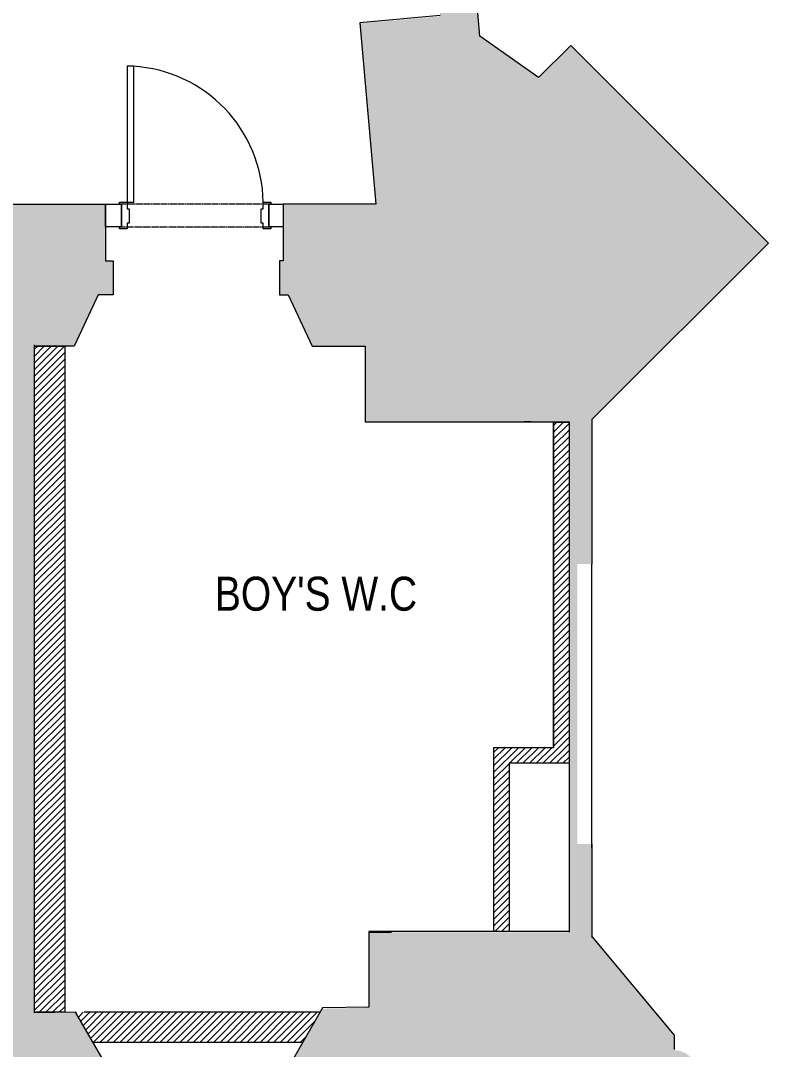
# Model space of a CAD drawing. Header units: inches. Extents: x 891 to 14187, y -1169 to 3232.
# Drawn here: x 1848.4 to 2046.3, y 2457 to 2729.4 of the extents above; entities that cross this region are included whole.
import ezdxf

# ---------------------------------------------------------------- set-up
doc = ezdxf.new("R2010")
doc.units = ezdxf.units.IN
doc.header["$MEASUREMENT"] = 0
doc.linetypes.add('IMPORT-IMPORT-HIDDEN2', pattern=[0.1875, 0.125, -0.0625])
for name, color, linetype, lineweight in [('A-ANNO-RM TAG', 7, 'Continuous', 9), ('A-DETL-MEDM', 33, 'Continuous', 20), ('A-DOOR', 7, 'Continuous', 9), ('A-DOOR-HEAD', 7, 'IMPORT-IMPORT-HIDDEN2', 9), ('A-Hatch', 7, 'Continuous', 9), ('A-HATCH-1HR', 7, 'Continuous', 9), ('A-WALL-INT NEW', 7, 'Continuous', 9), ('EX-EXT-CORE', 7, 'Continuous', 9), ('EX-Int Wall', 7, 'Continuous', 9)]:
    doc.layers.add(name, color=color, linetype=linetype, lineweight=lineweight)
doc.styles.add('Arial Narrow', font='ARIALN.TTF', dxfattribs={"height": 8.999982})

msp = doc.modelspace()

# ---------------------------------------------------------------- hatches: boundary and pattern name
at = {"layer": 'A-Hatch'}
for points in [[(1961.48, 2622.99), (1999.65, 2623.18), (1999.65, 2623.62), (2046.32, 2670.29), (1994, 2722.62), (1985.51, 2714.13), (1969.95, 2725.03), (1968.99, 2736.02), (1959.02, 2735.15), (1959.43, 2730.49), (1938.21, 2728.63), (1942.41, 2680.58), (1917.89, 2680.58), (1917.89, 2665.58), (1916.89, 2665.58), (1916.89, 2656.58), (1919.22, 2656.58), (1925.56, 2642.99), (1939.56, 2642.99), (1939.56, 2622.99)], [(1993.56, 2487.99), (1999.65, 2487.99), (1999.65, 2511.36), (1995.71, 2511.36), (1995.71, 2585.49), (1999.65, 2585.49), (1999.65, 2623.18), (1993.56, 2623.18), (1993.56, 2493.19)], [(1978.14, 2399.19), (2004.14, 2399.19), (2004.14, 2416.19), (2021.51, 2441.05), (2021.51, 2444.77), (2023.2, 2445.03), (2024.75, 2445.76), (2025.89, 2446.71), (2026.82, 2448.05), (2027.3, 2449.43), (2027.42, 2450.1), (2027.45, 2451.23), (2027.24, 2452.32), (2026.81, 2453.5), (2025.89, 2454.83), (2024.51, 2455.93), (2022.93, 2456.56), (2021.51, 2456.77), (2021.51, 2460.58), (1999.65, 2486.62), (1999.65, 2487.99), (1940.56, 2487.99), (1940.56, 2467.99), (1928.33, 2467.78), (1925.27, 2462.47), (1924.36, 2461.1), (1924.17, 2460.57), (1918.47, 2450.69), (1918.47, 2425.69), (1953.03, 2425.69), (1978.14, 2411.19)]]:
    msp.add_hatch(color=9, dxfattribs=at).paths.add_polyline_path(points)
h = msp.add_hatch(color=9, dxfattribs=at)
h.paths.add_polyline_path([(1647.05, 2024.01), (1652.92, 2024.01), (1652.92, 2070.01), (1668.92, 2070.01), (1687.05, 2078.47), (1687.05, 2062.47), (1692.05, 2062.47), (1692.05, 2106.67), (1697.06, 2101.96), (1716.69, 2123.33), (1692.05, 2146.98), (1692.05, 2313.42), (1719.86, 2339.63), (1711.65, 2362.19), (1701.36, 2374.44), (1680.7, 2355.18), (1680.7, 2646.54), (1710.54, 2646.54), (1710.54, 2663.78), (1685.41, 2663.78), (1685.41, 2720.12), (1655.05, 2720.12), (1655.05, 2667.06), (1631.05, 2667.06), (1631.05, 2643.06), (1655.05, 2643.06), (1655.05, 2373.8), (1630.65, 2373.8), (1630.65, 2347.8), (1647.05, 2347.8), (1647.05, 2080.3), (1630.65, 2080.3), (1630.65, 2060.3), (1647.05, 2060.3)])
h.paths.add_polyline_path([(1805.65, 2419.83), (1814.03, 2428.2), (1814.03, 2425.89), (1872.16, 2425.89), (1872.16, 2450.89), (1862.94, 2466.86), (1852.07, 2466.68), (1852.07, 2643.18), (1862.55, 2643.18), (1868.89, 2656.78), (1872.89, 2656.78), (1872.89, 2665.78), (1870.89, 2665.78), (1870.89, 2680.78), (1844.41, 2680.78), (1844.41, 2704.78), (1782.41, 2704.78), (1782.41, 2663.78), (1756.54, 2663.78), (1756.54, 2646.54), (1802.58, 2646.54), (1802.58, 2468.79), (1772.51, 2440.76), (1785.24, 2428.04), (1799.97, 2422.12)])

# ---------------------------------------------------------------- linework, layer by layer
at = {"layer": 'A-DETL-MEDM', "color": 135}
msp.add_line((1999.5, 2585.43), (1999.5, 2510.43), dxfattribs=at)
at = {"layer": 'A-DOOR', "color": 8}
for points in [[(1878.34, 2681.28), (1878.34, 2717.28), (1876.59, 2717.28), (1876.59, 2681.28)], [(1874.59, 2674.78), (1875.09, 2674.78), (1875.09, 2680.78), (1874.59, 2680.78), (1874.59, 2681.28), (1876.59, 2681.28), (1876.59, 2679.53), (1877.1, 2679.53), (1877.1, 2675.78), (1876.59, 2675.78), (1876.59, 2674.28), (1874.59, 2674.28)], [(1912.59, 2681.28), (1914.59, 2681.28), (1914.59, 2680.78), (1914.09, 2680.78), (1914.09, 2674.78), (1914.59, 2674.78), (1914.59, 2674.28), (1912.59, 2674.28), (1912.59, 2675.78), (1912.08, 2675.78), (1912.08, 2679.53), (1912.59, 2679.53)]]:
    msp.add_lwpolyline(points, close=True, dxfattribs=at)
at = {"layer": 'A-DOOR', "color": 55, "lineweight": 13}
msp.add_lwpolyline([(1878.34, 2681.28), (1878.34, 2717.28), (1876.59, 2717.28), (1876.59, 2681.28)], close=True, dxfattribs=at)
at = {"layer": 'A-DOOR', "color": 8}
msp.add_arc((1876.1, 2680.83), 36.5, 0.7047, 86.8701, dxfattribs=at)
at = {"layer": 'A-DOOR-HEAD', "color": 8}
msp.add_lwpolyline([(1914.09, 2674.78), (1914.09, 2680.78), (1875.09, 2680.78), (1875.09, 2674.78)], close=True, dxfattribs=at)
at = {"layer": 'A-HATCH-1HR', "color": 8}
for p, q in [((1852.07, 2642.34), (1852.92, 2643.18)), ((1852.07, 2640.57), (1854.68, 2643.18)), ((1852.07, 2638.8), (1856.45, 2643.18)), ((1852.07, 2637.04), (1858.22, 2643.18)), ((1852.07, 2635.27), (1859.99, 2643.18)), ((1852.07, 2633.5), (1860.07, 2641.5)), ((1852.07, 2631.73), (1860.07, 2639.73)), ((1852.07, 2629.96), (1860.07, 2637.96)), ((1852.07, 2628.2), (1860.07, 2636.2)), ((1852.07, 2626.43), (1860.07, 2634.43)), ((1852.07, 2624.66), (1860.07, 2632.66)), ((1852.07, 2622.89), (1860.07, 2630.89)), ((1852.07, 2621.13), (1860.07, 2629.13)), ((1852.07, 2619.36), (1860.07, 2627.36)), ((1852.07, 2617.59), (1860.07, 2625.59)), ((1852.07, 2615.82), (1860.07, 2623.82)), ((1852.07, 2614.05), (1860.07, 2622.05)), ((1989.43, 2622.14), (1990.35, 2623.06)), ((1989.43, 2620.38), (1992.08, 2623.02)), ((1989.43, 2618.61), (1993.56, 2622.73)), ((1989.43, 2616.84), (1993.56, 2620.97)), ((1852.07, 2612.29), (1860.07, 2620.29)), ((1852.07, 2610.52), (1860.07, 2618.52)), ((1989.43, 2615.07), (1993.56, 2619.2)), ((1852.07, 2608.75), (1860.07, 2616.75)), ((1989.43, 2613.31), (1993.56, 2617.43)), ((1989.43, 2611.54), (1993.56, 2615.66)), ((1852.07, 2606.98), (1860.07, 2614.98)), ((1852.07, 2605.22), (1860.07, 2613.22)), ((1989.43, 2609.77), (1993.56, 2613.9)), ((1852.07, 2603.45), (1860.07, 2611.45)), ((1989.43, 2608), (1993.56, 2612.13)), ((1989.43, 2606.23), (1993.56, 2610.36)), ((1852.07, 2601.68), (1860.07, 2609.68)), ((1852.07, 2599.91), (1860.07, 2607.91)), ((1989.43, 2604.47), (1993.56, 2608.59)), ((1852.07, 2598.14), (1860.07, 2606.14)), ((1852.07, 2596.38), (1860.07, 2604.38)), ((1989.43, 2602.7), (1993.56, 2606.82)), ((1989.43, 2600.93), (1993.56, 2605.06)), ((1852.07, 2594.61), (1860.07, 2602.61)), ((1989.43, 2599.16), (1993.56, 2603.29)), ((1852.07, 2592.84), (1860.07, 2600.84)), ((1852.07, 2591.07), (1860.07, 2599.07)), ((1989.43, 2597.4), (1993.56, 2601.52)), ((1989.43, 2595.63), (1993.56, 2599.75)), ((1852.07, 2589.31), (1860.07, 2597.31)), ((1989.43, 2593.86), (1993.56, 2597.99)), ((1989.43, 2592.09), (1993.56, 2596.22)), ((1852.07, 2587.54), (1860.07, 2595.54)), ((1852.07, 2585.77), (1860.07, 2593.77)), ((1989.43, 2590.32), (1993.56, 2594.45)), ((1852.07, 2584), (1860.07, 2592)), ((1989.43, 2588.56), (1993.56, 2592.68)), ((1989.43, 2586.79), (1993.56, 2590.91)), ((1852.07, 2582.24), (1860.07, 2590.24)), ((1852.07, 2580.47), (1860.07, 2588.47)), ((1989.43, 2585.02), (1993.56, 2589.15)), ((1852.07, 2578.7), (1860.07, 2586.7)), ((1989.43, 2583.25), (1993.56, 2587.38)), ((1989.43, 2581.49), (1993.56, 2585.61)), ((1852.07, 2576.93), (1860.07, 2584.93)), ((1852.07, 2575.16), (1860.07, 2583.16)), ((1989.43, 2579.72), (1993.56, 2583.84)), ((1852.07, 2573.4), (1860.07, 2581.4)), ((1989.43, 2577.95), (1993.56, 2582.08)), ((1989.43, 2576.18), (1993.56, 2580.31)), ((1852.07, 2571.63), (1860.07, 2579.63)), ((1852.07, 2569.86), (1860.07, 2577.86)), ((1989.43, 2574.42), (1993.56, 2578.54)), ((1852.07, 2568.09), (1860.07, 2576.09)), ((1989.43, 2572.65), (1993.56, 2576.77)), ((1989.43, 2570.88), (1993.56, 2575)), ((1852.07, 2566.33), (1860.07, 2574.33)), ((1852.07, 2564.56), (1860.07, 2572.56)), ((1989.43, 2569.11), (1993.56, 2573.24)), ((1852.07, 2562.79), (1860.07, 2570.79)), ((1852.07, 2561.02), (1860.07, 2569.02)), ((1989.43, 2567.34), (1993.56, 2571.47)), ((1989.43, 2565.58), (1993.56, 2569.7)), ((1852.07, 2559.25), (1860.07, 2567.25)), ((1989.43, 2563.81), (1993.56, 2567.93)), ((1852.07, 2557.49), (1860.07, 2565.49)), ((1852.07, 2555.72), (1860.07, 2563.72)), ((1989.43, 2562.04), (1993.56, 2566.17)), ((1989.43, 2560.27), (1993.56, 2564.4)), ((1852.07, 2553.95), (1860.07, 2561.95)), ((1989.43, 2558.51), (1993.56, 2562.63)), ((1989.43, 2556.74), (1993.56, 2560.86)), ((1852.07, 2552.18), (1860.07, 2560.18)), ((1852.07, 2550.42), (1860.07, 2558.42)), ((1989.43, 2554.97), (1993.56, 2559.09)), ((1852.07, 2548.65), (1860.07, 2556.65)), ((1989.43, 2553.2), (1993.56, 2557.33)), ((1989.43, 2551.43), (1993.56, 2555.56)), ((1852.07, 2546.88), (1860.07, 2554.88)), ((1852.07, 2545.11), (1860.07, 2553.11)), ((1989.43, 2549.67), (1993.56, 2553.79)), ((1852.07, 2543.34), (1860.07, 2551.34)), ((1989.43, 2547.9), (1993.56, 2552.02)), ((1989.43, 2546.13), (1993.56, 2550.26)), ((1852.07, 2541.58), (1860.07, 2549.58)), ((1852.07, 2539.81), (1860.07, 2547.81)), ((1989.43, 2544.36), (1993.56, 2548.49)), ((1852.07, 2538.04), (1860.07, 2546.04)), ((1989.43, 2542.6), (1993.56, 2546.72)), ((1989.43, 2540.83), (1993.56, 2544.95)), ((1852.07, 2536.27), (1860.07, 2544.27)), ((1852.07, 2534.51), (1860.07, 2542.51)), ((1989.43, 2539.06), (1993.56, 2543.18)), ((1852.07, 2532.74), (1860.07, 2540.74)), ((1852.07, 2530.97), (1860.07, 2538.97)), ((1989.43, 2537.29), (1993.56, 2541.42)), ((1990.77, 2536.86), (1993.56, 2539.65)), ((1852.07, 2529.2), (1860.07, 2537.2)), ((1973.56, 2535.56), (1974.86, 2536.86)), ((1973.56, 2533.79), (1976.63, 2536.86)), ((1973.56, 2532.02), (1978.4, 2536.86)), ((1973.56, 2530.26), (1980.16, 2536.86)), ((1977.81, 2532.74), (1981.93, 2536.86)), ((1979.58, 2532.74), (1983.7, 2536.86)), ((1981.34, 2532.74), (1985.47, 2536.86)), ((1983.11, 2532.74), (1987.24, 2536.86)), ((1984.88, 2532.74), (1989, 2536.86)), ((1986.65, 2532.74), (1990.77, 2536.86)), ((1988.41, 2532.74), (1992.54, 2536.86)), ((1992.54, 2536.86), (1993.56, 2537.88)), ((1852.07, 2527.43), (1860.07, 2535.43)), ((1852.07, 2525.67), (1860.07, 2533.67)), ((1990.18, 2532.74), (1993.56, 2536.11)), ((1991.95, 2532.74), (1993.56, 2534.35)), ((1852.07, 2523.9), (1860.07, 2531.9)), ((1973.56, 2528.49), (1977.68, 2532.61)), ((1973.56, 2526.72), (1977.68, 2530.85)), ((1852.07, 2522.13), (1860.07, 2530.13)), ((1852.07, 2520.36), (1860.07, 2528.36)), ((1973.56, 2524.95), (1977.68, 2529.08)), ((1852.07, 2518.6), (1860.07, 2526.6)), ((1973.56, 2523.18), (1977.68, 2527.31)), ((1973.56, 2521.42), (1977.68, 2525.54)), ((1852.07, 2516.83), (1860.07, 2524.83)), ((1852.07, 2515.06), (1860.07, 2523.06)), ((1973.56, 2519.65), (1977.68, 2523.77)), ((1852.07, 2513.29), (1860.07, 2521.29)), ((1973.56, 2517.88), (1977.68, 2522.01)), ((1973.56, 2516.11), (1977.68, 2520.24)), ((1852.07, 2511.52), (1860.07, 2519.52)), ((1852.07, 2509.76), (1860.07, 2517.76)), ((1973.56, 2514.35), (1977.68, 2518.47)), ((1852.07, 2507.99), (1860.07, 2515.99)), ((1973.56, 2512.58), (1977.68, 2516.7)), ((1973.56, 2510.81), (1977.68, 2514.94)), ((1852.07, 2506.22), (1860.07, 2514.22)), ((1852.07, 2504.45), (1860.07, 2512.45)), ((1973.56, 2509.04), (1977.68, 2513.17)), ((1852.07, 2502.69), (1860.07, 2510.69)), ((1973.56, 2507.27), (1977.68, 2511.4)), ((1973.56, 2505.51), (1977.68, 2509.63)), ((1852.07, 2500.92), (1860.07, 2508.92)), ((1852.07, 2499.15), (1860.07, 2507.15)), ((1973.56, 2503.74), (1977.68, 2507.86)), ((1852.07, 2497.38), (1860.07, 2505.38)), ((1852.07, 2495.61), (1860.07, 2503.61)), ((1973.56, 2501.97), (1977.68, 2506.1)), ((1973.56, 2500.2), (1977.68, 2504.33)), ((1852.07, 2493.85), (1860.07, 2501.85)), ((1973.56, 2498.44), (1977.68, 2502.56)), ((1852.07, 2492.08), (1860.07, 2500.08)), ((1852.07, 2490.31), (1860.07, 2498.31)), ((1973.56, 2496.67), (1977.68, 2500.79)), ((1973.56, 2494.9), (1977.68, 2499.03)), ((1852.07, 2488.54), (1860.07, 2496.54)), ((1973.56, 2493.13), (1977.68, 2497.26)), ((1973.56, 2491.36), (1977.68, 2495.49)), ((1852.07, 2486.78), (1860.07, 2494.78)), ((1852.07, 2485.01), (1860.07, 2493.01)), ((1973.56, 2489.6), (1977.68, 2493.72)), ((1852.07, 2483.24), (1860.07, 2491.24)), ((1973.91, 2488.18), (1977.68, 2491.95)), ((1975.68, 2488.18), (1977.68, 2490.19)), ((1852.07, 2481.47), (1860.07, 2489.47)), ((1852.07, 2479.7), (1860.07, 2487.7)), ((1977.45, 2488.18), (1977.68, 2488.42)), ((1852.07, 2477.94), (1860.07, 2485.94)), ((1852.07, 2476.17), (1860.07, 2484.17)), ((1852.07, 2474.4), (1860.07, 2482.4)), ((1852.07, 2472.63), (1860.07, 2480.63)), ((1852.07, 2470.87), (1860.07, 2478.87)), ((1852.07, 2469.1), (1860.07, 2477.1)), ((1852.07, 2467.33), (1860.07, 2475.33)), ((1853.32, 2466.81), (1860.07, 2473.56)), ((1855.09, 2466.81), (1860.07, 2471.79)), ((1856.86, 2466.81), (1860.07, 2470.03)), ((1858.62, 2466.81), (1860.07, 2468.26)), ((1863.06, 2466.65), (1863.22, 2466.81)), ((1863.71, 2465.53), (1864.99, 2466.81)), ((1864.36, 2464.41), (1866.76, 2466.81)), ((1865, 2463.29), (1868.53, 2466.81)), ((1865.65, 2462.17), (1870.29, 2466.81)), ((1866.3, 2461.05), (1872.06, 2466.81)), ((1866.95, 2459.93), (1873.83, 2466.81)), ((1867.6, 2458.81), (1875.6, 2466.81)), ((1869.37, 2458.81), (1877.37, 2466.81)), ((1871.13, 2458.81), (1879.13, 2466.81)), ((1872.9, 2458.81), (1880.9, 2466.81)), ((1874.67, 2458.81), (1882.67, 2466.81)), ((1876.44, 2458.81), (1884.44, 2466.81)), ((1878.2, 2458.81), (1886.2, 2466.81)), ((1879.97, 2458.81), (1887.97, 2466.81)), ((1881.74, 2458.81), (1889.74, 2466.81)), ((1883.51, 2458.81), (1891.51, 2466.81)), ((1885.27, 2458.81), (1893.27, 2466.81)), ((1887.04, 2458.81), (1895.04, 2466.81)), ((1888.81, 2458.81), (1896.81, 2466.81)), ((1890.58, 2458.81), (1898.58, 2466.81)), ((1892.35, 2458.81), (1900.35, 2466.81)), ((1894.11, 2458.81), (1902.11, 2466.81)), ((1895.88, 2458.81), (1903.88, 2466.81)), ((1897.65, 2458.81), (1905.65, 2466.81)), ((1899.42, 2458.81), (1907.42, 2466.81)), ((1901.18, 2458.81), (1909.18, 2466.81)), ((1902.95, 2458.81), (1910.95, 2466.81)), ((1904.72, 2458.81), (1912.72, 2466.81)), ((1906.49, 2458.81), (1914.49, 2466.81)), ((1908.26, 2458.81), (1916.26, 2466.81)), ((1910.02, 2458.81), (1918.02, 2466.81)), ((1911.79, 2458.81), (1919.79, 2466.81)), ((1913.56, 2458.81), (1921.56, 2466.81)), ((1915.33, 2458.81), (1923.33, 2466.81)), ((1917.09, 2458.81), (1925.09, 2466.81)), ((1918.86, 2458.81), (1926.86, 2466.81)), ((1920.63, 2458.81), (1926.33, 2464.51)), ((1922.4, 2458.81), (1923.92, 2460.33))]:
    msp.add_line(p, q, dxfattribs=at)
at = {"layer": 'A-WALL-INT NEW', "color": 8}
for p, q in [((1870.89, 2680.78), (1875.09, 2680.78)), ((1870.89, 2674.78), (1870.89, 2680.78)), ((1875.09, 2680.78), (1875.09, 2674.78)), ((1914.09, 2680.78), (1917.89, 2680.78)), ((1914.09, 2674.78), (1914.09, 2680.78)), ((1917.89, 2680.78), (1917.89, 2674.78)), ((1875.09, 2674.78), (1870.89, 2674.78)), ((1917.89, 2674.78), (1914.09, 2674.78)), ((1852.07, 2466.68), (1852.07, 2643.18)), ((1852.07, 2466.81), (1852.07, 2643.18)), ((1852.07, 2643.18), (1860.07, 2643.18)), ((1860.07, 2643.18), (1860.07, 2466.81)), ((1989.43, 2623.08), (1993.56, 2622.99)), ((1989.43, 2537.06), (1989.43, 2623.08)), ((1989.43, 2623.08), (1989.43, 2536.86)), ((1993.56, 2622.99), (1993.56, 2536.86)), ((1989.43, 2536.86), (1973.56, 2536.86)), ((1973.56, 2536.86), (1973.56, 2488.18)), ((1993.56, 2532.74), (1977.68, 2532.74)), ((1977.68, 2532.74), (1977.68, 2488.18)), ((1860.07, 2466.81), (1852.07, 2466.81))]:
    msp.add_line(p, q, dxfattribs=at)
at = {"layer": 'A-WALL-INT NEW', "color": 135, "lineweight": 20}
for p, q in [((1983.56, 2623.18), (1981.56, 2623.18)), ((1940.56, 2487.99), (1946.56, 2487.99)), ((1927.66, 2466.81), (1865.27, 2466.81)), ((1923.04, 2458.81), (1867.59, 2458.81))]:
    msp.add_line(p, q, dxfattribs=at)
at = {"layer": 'EX-EXT-CORE', "color": 8}
for p, q in [((1969.95, 2725.23), (1968.99, 2736.22)), ((1959.43, 2730.69), (1938.21, 2728.83)), ((1938.21, 2728.83), (1942.41, 2680.78)), ((1985.51, 2714.33), (1969.95, 2725.23)), ((1994, 2722.81), (1985.51, 2714.33)), ((2046.32, 2670.49), (1994, 2722.81)), ((1844.41, 2680.78), (1870.89, 2680.78)), ((1870.89, 2680.78), (1870.89, 2677.78)), ((1870.89, 2680.78), (1870.89, 2665.78)), ((1942.41, 2680.78), (1917.89, 2680.78)), ((1917.89, 2680.78), (1917.89, 2677.78)), ((1917.89, 2677.78), (1917.89, 2665.78)), ((1999.65, 2623.82), (2046.32, 2670.49)), ((1870.89, 2665.78), (1872.89, 2665.78)), ((1872.89, 2665.78), (1872.89, 2656.78)), ((1917.89, 2665.78), (1916.89, 2665.78)), ((1916.89, 2665.78), (1916.89, 2656.78)), ((1868.89, 2656.78), (1862.55, 2643.18)), ((1872.89, 2656.78), (1868.89, 2656.78)), ((1916.89, 2656.78), (1919.22, 2656.78)), ((1919.22, 2656.78), (1925.56, 2643.18)), ((1852.07, 2466.68), (1852.07, 2643.53)), ((1862.55, 2643.18), (1852.07, 2643.18)), ((1925.56, 2643.18), (1939.56, 2643.18)), ((1939.56, 2643.18), (1939.56, 2623.18)), ((1999.65, 2585.49), (1999.65, 2623.82)), ((1939.56, 2623.18), (1993.56, 2623.18)), ((1993.56, 2623.18), (1993.56, 2560.18)), ((1993.56, 2560.18), (1993.56, 2554.18)), ((1993.56, 2554.18), (1993.56, 2488.18)), ((1999.65, 2486.82), (1999.65, 2511.36)), ((1993.56, 2488.18), (1940.56, 2488.18)), ((1940.56, 2488.18), (1940.56, 2468.18)), ((2021.51, 2460.77), (1999.65, 2486.82)), ((1940.56, 2468.18), (1928.33, 2467.97)), ((1862.94, 2466.86), (1852.07, 2466.68)), ((1872.16, 2450.89), (1862.94, 2466.86)), ((1928.33, 2467.97), (1918.47, 2450.89)), ((2021.51, 2456.96), (2021.51, 2460.77))]:
    msp.add_line(p, q, dxfattribs=at)
at = {"layer": 'EX-Int Wall', "color": 8}
for p, q in [((1999.65, 2585.49), (1999.65, 2623.62)), ((1993.56, 2622.99), (1993.56, 2487.99)), ((1999.65, 2486.62), (1999.65, 2511.36))]:
    msp.add_line(p, q, dxfattribs=at)

# ---------------------------------------------------------------- texts
at = {"layer": 'A-ANNO-RM TAG', "style": 'Arial Narrow'}
msp.add_text("BOY'S W.C", height=9, dxfattribs=at).set_placement((1899.82, 2573.13))

doc.saveas('drawing.dxf')
